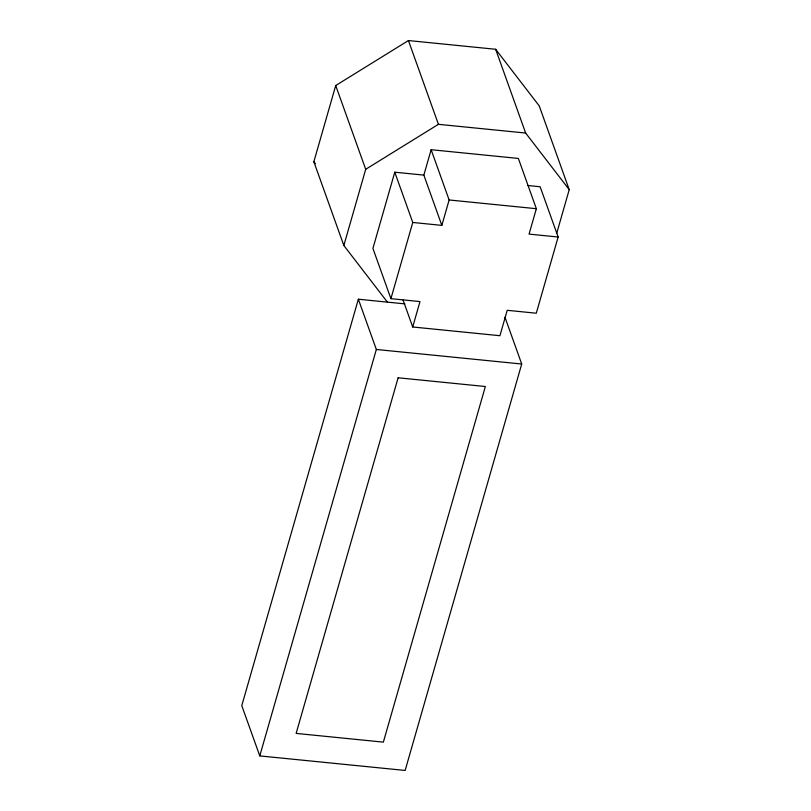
<?xml version="1.0" encoding="UTF-8"?>
<svg xmlns="http://www.w3.org/2000/svg" width="811" height="811" viewBox="0 0 811 811"><rect width="100%" height="100%" fill="white"/><g stroke="black" fill="none" stroke-linecap="round" stroke-linejoin="round"><path stroke-width="1.22" d="M387.425 302.128L343.844 245.5L313.857 161.744L335.713 85.54L408.43 40.55L495.653 49.278L539.234 105.896L569.221 189.662L556.731 233.213M343.844 245.5L365.7 169.296L335.713 85.54M404.871 303.872L358.35 299.218L241.779 705.651L259.773 755.903L405.145 770.45L521.716 364.017L504.979 317.273M394.775 172.206L412.769 222.467L441.843 225.377L423.849 175.115L394.775 172.206L372.918 248.409L390.912 298.671L419.986 301.58L412.708 326.985L499.931 335.713L507.21 310.309L536.284 313.218L558.14 237.015L540.146 186.753L528.032 185.537M423.849 175.115L431.138 149.711L518.361 158.439L536.355 208.701L529.066 234.105L558.14 237.015M259.773 755.903L376.345 349.47L358.35 299.218M390.912 298.671L412.769 222.467M441.843 225.377L449.132 199.972L431.138 149.711M365.7 169.296L438.427 124.316L525.65 133.045L569.221 189.662M449.132 199.972L536.355 208.701M376.345 349.47L521.716 364.017M313.857 161.744L315.388 163.731M495.653 49.278L525.65 133.045M408.43 40.55L438.427 124.316M403.077 300.1L412.708 326.985M398.13 377.784L296.137 733.408L383.36 742.136L485.353 386.512L398.13 377.784"/></g></svg>
